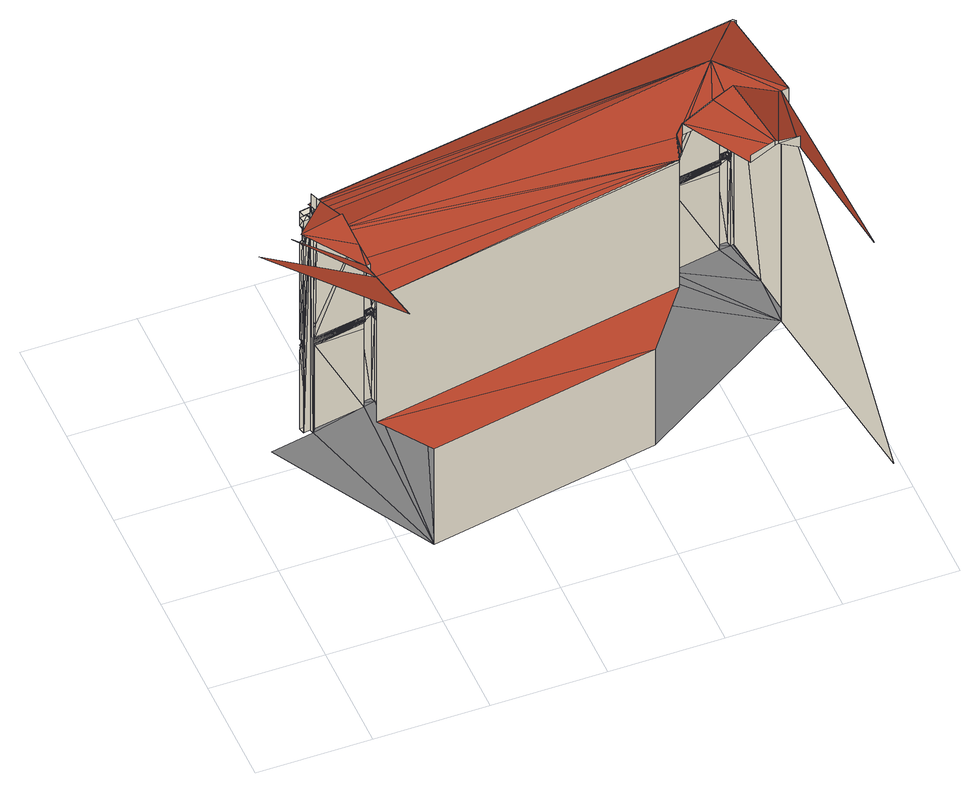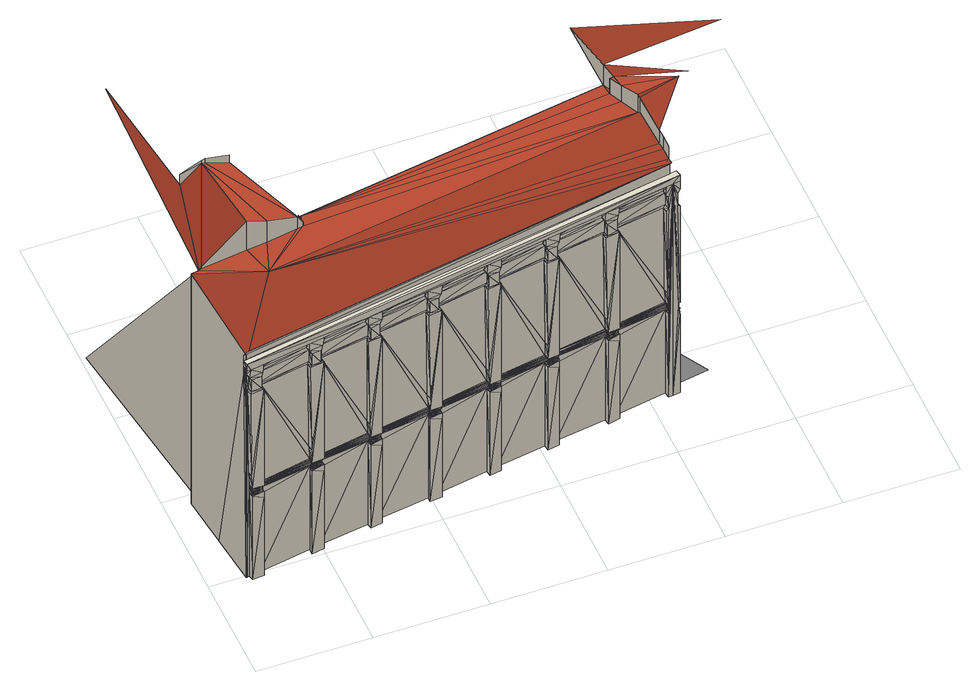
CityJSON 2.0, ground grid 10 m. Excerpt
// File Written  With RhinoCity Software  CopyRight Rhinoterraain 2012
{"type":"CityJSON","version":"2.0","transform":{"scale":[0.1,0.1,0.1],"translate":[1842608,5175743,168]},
"CityObjects":{
"building1":{"type":"Building","geometry":[{"type":"MultiSurface","lod":"2","boundaries":[[[0,1,2]],[[3,4,0]],[[5,3,6]],[[7,0,2]],[[8,5,6]],[[9,3,0,7]],[[10,5,8]],[[11,5,10]],[[9,7,12]],[[3,9,12,13]],[[6,3,13]],[[14,6,13,12]],[[15,16,17]],[[18,8,6,14]],[[19,10,8,18]],[[20,11,10,19]],[[21,22,23]],[[22,24,25]],[[23,22,26]],[[27,28,29]],[[30,21,23]],[[26,22,25]],[[28,31,29]],[[32,30,23]],[[25,24,33]],[[32,23,26]],[[29,31,34]],[[35,27,36]],[[34,31,37]],[[38,32,26]],[[38,26,25]],[[37,39,33]],[[31,39,37]],[[40,25,33]],[[41,42,43]],[[40,38,25]],[[39,44,33]],[[45,38,40]],[[44,40,33]],[[46,35,47]],[[28,46,47]],[[47,35,36]],[[42,48,43]],[[49,50,11,20]],[[48,36,43]],[[48,47,36]],[[51,41,52]],[[53,54,50,49]],[[55,24,56]],[[27,29,52]],[[33,24,52]],[[57,51,58]],[[29,34,52]],[[24,55,59]],[[34,37,52]],[[57,60,58]],[[36,27,52]],[[37,33,52]],[[55,45,59]],[[41,43,52]],[[42,57,58]],[[31,28,58]],[[45,40,59]],[[39,31,58]],[[43,36,52]],[[28,47,58]],[[44,39,58]],[[40,44,59]],[[48,42,58]],[[24,56,52]],[[58,51,52]],[[24,59,56]],[[47,48,58]],[[59,55,56]],[[59,44,58]],[[61,52,62]],[[63,62,64]],[[63,61,62]],[[63,15,61]],[[52,65,62]],[[63,56,15]],[[65,56,63]],[[52,56,65]],[[56,59,52]],[[59,58,52]],[[56,15,66]],[[59,56,66]],[[67,58,68]],[[59,58,69]],[[68,58,70]],[[71,67,72]],[[72,68,73]],[[67,71,74]],[[67,68,72]],[[70,58,75]],[[76,74,77]],[[76,67,74]],[[68,70,73]],[[78,76,77]],[[75,58,79]],[[73,70,80]],[[58,67,69]],[[69,59,66]],[[70,75,80]],[[78,77,81]],[[80,75,82]],[[79,58,83]],[[84,78,81]],[[75,79,82]],[[85,58,86]],[[67,76,69]],[[83,58,87]],[[84,81,88]],[[58,85,87]],[[76,78,69]],[[66,69,88]],[[82,79,89]],[[90,84,88]],[[78,84,69]],[[69,90,88]],[[79,83,89]],[[91,85,92]],[[69,84,90]],[[89,83,93]],[[85,86,92]],[[83,87,93]],[[86,58,94]],[[85,91,95]],[[58,96,94]],[[93,87,95]],[[92,86,97]],[[98,85,95]],[[87,85,98]],[[87,98,95]],[[86,94,97]],[[96,99,97]],[[94,96,97]],[[15,17,100]],[[66,15,100]],[[74,71,101]],[[77,74,101]],[[71,72,102]],[[81,77,103]],[[72,73,102]],[[88,81,103]],[[73,80,104]],[[66,88,100]],[[82,89,105]],[[80,82,104]],[[89,93,106]],[[95,91,106]],[[93,95,106]],[[97,99,107]],[[91,92,108]],[[99,96,109]],[[92,97,110]],[[58,60,111]],[[96,58,111]],[[100,88,112]],[[112,88,103]],[[105,89,106]],[[103,77,113]],[[82,105,104]],[[113,77,101]],[[99,109,114]],[[73,104,115]],[[101,71,116]],[[116,71,102]],[[73,115,102]],[[99,114,107]],[[106,91,108]],[[108,92,110]],[[97,107,110]],[[100,17,117]],[[109,96,111]],[[118,105,106]],[[119,100,112]],[[120,112,103]],[[114,109,107]],[[118,121,105]],[[119,122,100]],[[120,119,112]],[[109,123,107]],[[121,124,105]],[[125,120,103]],[[125,103,113]],[[105,124,104]],[[124,126,104]],[[127,125,113]],[[127,113,101]],[[104,126,115]],[[128,127,101]],[[115,129,102]],[[128,101,116]],[[126,129,115]],[[130,116,102]],[[107,123,110]],[[129,131,102]],[[130,128,116]],[[131,130,102]],[[118,106,132]],[[132,106,108]],[[123,133,110]],[[133,108,110]],[[133,132,108]],[[122,100,117]],[[128,130,134]],[[127,128,135]],[[130,131,134]],[[125,127,136]],[[120,125,137]],[[131,129,138]],[[129,126,138]],[[122,119,139]],[[119,120,140]],[[121,118,141]],[[126,124,142]],[[124,121,142]],[[118,132,143]],[[123,109,111]],[[132,133,144]],[[134,131,145]],[[128,134,146]],[[133,123,147]],[[145,131,138]],[[128,146,135]],[[127,135,136]],[[138,126,148]],[[125,136,137]],[[139,122,117]],[[148,126,142]],[[120,137,140]],[[139,119,140]],[[142,121,141]],[[141,118,149]],[[150,134,151]],[[151,145,152]],[[134,150,153]],[[143,132,144]],[[134,145,151]],[[118,143,154]],[[146,153,155]],[[145,138,152]],[[146,134,153]],[[149,118,154]],[[135,146,155]],[[152,138,156]],[[136,135,155]],[[138,148,156]],[[136,155,157]],[[156,148,158]],[[137,136,157]],[[148,142,158]],[[123,111,147]],[[144,133,147]],[[137,157,159]],[[117,139,159]],[[158,142,160]],[[140,137,159]],[[139,140,159]],[[142,141,160]],[[161,143,162]],[[160,141,163]],[[143,144,162]],[[141,149,163]],[[143,161,164]],[[163,149,164]],[[162,144,165]],[[154,143,164]],[[149,154,164]],[[144,147,165]],[[111,166,165]],[[147,111,165]],[[117,17,167]],[[153,150,168]],[[155,153,169]],[[150,151,170]],[[157,155,171]],[[151,152,170]],[[159,157,172]],[[152,156,173]],[[117,159,167]],[[158,160,174]],[[156,158,173]],[[160,163,175]],[[164,161,175]],[[163,164,175]],[[167,17,176]],[[165,166,177]],[[161,162,178]],[[166,111,179]],[[162,165,180]],[[167,159,181]],[[181,159,172]],[[174,160,175]],[[172,157,171]],[[158,174,182]],[[171,155,183]],[[158,182,173]],[[183,155,169]],[[169,153,168]],[[166,179,184]],[[152,173,185]],[[168,150,186]],[[186,150,170]],[[152,185,170]],[[166,184,177]],[[175,161,178]],[[178,162,180]],[[165,177,180]],[[187,188,189]],[[179,111,190]],[[191,174,175]],[[192,167,181]],[[193,181,172]],[[184,179,177]],[[191,194,174]],[[192,195,167]],[[193,192,181]],[[174,194,182]],[[193,172,171]],[[179,196,177]],[[193,171,183]],[[182,194,173]],[[194,197,173]],[[198,193,183]],[[198,183,169]],[[199,169,168]],[[173,197,185]],[[199,198,169]],[[200,168,186]],[[185,201,170]],[[197,201,185]],[[200,199,168]],[[202,186,170]],[[177,196,180]],[[202,200,186]],[[201,203,170]],[[203,202,170]],[[191,175,204]],[[204,175,178]],[[196,205,180]],[[205,178,180]],[[205,204,178]],[[195,167,176]],[[199,200,206]],[[200,202,207]],[[198,199,208]],[[202,203,207]],[[193,198,208]],[[203,201,209]],[[201,197,210]],[[195,192,211]],[[192,193,212]],[[194,191,213]],[[197,194,214]],[[191,204,215]],[[196,179,190]],[[204,205,216]],[[207,203,217]],[[200,207,206]],[[205,196,218]],[[217,203,209]],[[199,206,208]],[[209,201,210]],[[210,197,219]],[[193,208,220]],[[211,195,176]],[[219,197,214]],[[193,220,212]],[[214,194,221]],[[211,192,212]],[[221,194,213]],[[213,191,222]],[[223,207,224]],[[207,223,225]],[[224,217,226]],[[215,204,216]],[[207,217,224]],[[191,215,227]],[[206,225,228]],[[206,207,225]],[[217,209,226]],[[222,191,227]],[[208,206,228]],[[209,210,226]],[[226,210,229]],[[208,228,230]],[[210,219,229]],[[208,230,231]],[[229,219,232]],[[220,208,231]],[[219,214,232]],[[196,190,218]],[[216,205,218]],[[220,231,233]],[[232,214,234]],[[176,211,233]],[[234,221,235]],[[212,220,233]],[[214,221,234]],[[211,212,233]],[[221,213,235]],[[236,215,237]],[[235,213,238]],[[215,216,237]],[[213,222,238]],[[215,236,239]],[[238,222,239]],[[237,216,240]],[[227,215,239]],[[222,227,239]],[[216,218,240]],[[190,241,240]],[[218,190,240]],[[188,17,242,189]],[[12,7,243]],[[14,12,243]],[[18,14,243]],[[19,18,243]],[[176,17,242]],[[225,223,244]],[[228,225,244]],[[230,228,245]],[[223,224,246]],[[231,230,247]],[[224,226,246]],[[233,231,248]],[[226,229,249]],[[176,233,250]],[[234,235,251]],[[229,232,249]],[[232,234,252]],[[235,238,253]],[[239,236,253]],[[238,239,253]],[[240,241,254]],[[236,237,255]],[[241,190,256]],[[237,240,257]],[[250,233,258]],[[258,233,248]],[[251,235,253]],[[248,231,247]],[[234,251,252]],[[247,230,245]],[[232,252,249]],[[245,228,244]],[[241,256,259]],[[226,249,260]],[[244,223,261]],[[261,223,246]],[[226,260,246]],[[241,259,254]],[[253,236,255]],[[7,187,262,263]],[[255,237,257]],[[240,254,257]],[[256,190,264]],[[111,60,265]],[[190,111,266]],[[267,251,253]],[[268,250,258]],[[269,258,248]],[[259,256,254]],[[267,270,251]],[[268,271,250]],[[269,268,258]],[[269,248,247]],[[251,270,252]],[[256,272,254]],[[269,247,245]],[[252,270,249]],[[273,269,245]],[[270,274,249]],[[273,245,244]],[[249,274,260]],[[275,273,244]],[[275,244,261]],[[260,276,246]],[[274,276,260]],[[277,261,246]],[[254,272,257]],[[277,275,261]],[[276,278,246]],[[278,277,246]],[[267,253,279]],[[279,253,255]],[[272,280,257]],[[280,255,257]],[[280,279,255]],[[20,19,281]],[[275,277,282]],[[273,275,283]],[[277,278,282]],[[269,273,283]],[[271,250,284]],[[278,276,285]],[[276,274,285]],[[271,268,284]],[[268,269,286]],[[270,267,287]],[[274,270,288]],[[267,279,289]],[[49,20,281]],[[272,256,264]],[[279,280,290]],[[53,49,281]],[[291,53,281]],[[282,278,292]],[[275,282,293]],[[280,272,294]],[[292,278,285]],[[275,293,283]],[[285,274,295]],[[284,250,296]],[[269,283,297]],[[295,274,288]],[[269,297,286]],[[284,268,286]],[[288,270,287]],[[287,267,298]],[[299,282,300]],[[300,292,301]],[[282,299,302]],[[289,279,290]],[[282,292,300]],[[267,289,303]],[[293,302,304]],[[292,285,301]],[[293,282,302]],[[298,267,303]],[[283,293,304]],[[301,285,305]],[[285,295,305]],[[283,304,306]],[[305,295,307]],[[297,283,306]],[[295,288,307]],[[272,264,294]],[[290,280,294]],[[297,306,308]],[[296,284,308]],[[307,288,309]],[[286,297,308]],[[284,286,308]],[[288,287,309]],[[310,289,311]],[[309,287,312]],[[289,290,311]],[[287,298,312]],[[289,310,313]],[[312,298,313]],[[311,290,314]],[[250,176,242]],[[303,289,313]],[[298,303,313]],[[290,294,314]],[[264,315,314]],[[294,264,314]],[[187,189,262]],[[296,250,242]],[[264,190,266]],[[302,299,316]],[[304,302,316]],[[299,300,317]],[[306,304,318]],[[7,263,243]],[[300,301,317]],[[308,306,319]],[[301,305,320]],[[296,308,321]],[[307,309,322]],[[305,307,320]],[[309,312,323]],[[313,310,323]],[[312,313,323]],[[314,315,324]],[[310,311,325]],[[315,264,326]],[[311,314,327]],[[60,328,329]],[[328,65,329]],[[65,63,330]],[[321,296,242]],[[19,243,331]],[[321,308,332]],[[332,308,319]],[[322,309,323]],[[319,306,318]],[[307,322,333]],[[318,304,334]],[[307,333,320]],[[334,304,316]],[[315,326,335]],[[301,320,336]],[[316,299,337]],[[337,299,317]],[[301,336,317]],[[315,335,324]],[[323,310,325]],[[325,311,327]],[[314,324,327]],[[326,264,266]],[[338,321,242]],[[266,111,265]],[[339,322,323]],[[340,321,332]],[[341,332,319]],[[335,326,324]],[[339,342,322]],[[340,343,321]],[[341,340,332]],[[322,342,333]],[[341,319,318]],[[326,344,324]],[[342,345,333]],[[346,341,318]],[[333,345,320]],[[346,318,334]],[[345,347,320]],[[348,346,334]],[[348,334,316]],[[320,347,336]],[[349,348,316]],[[336,350,317]],[[349,316,337]],[[347,350,336]],[[351,337,317]],[[324,344,327]],[[351,349,337]],[[350,352,317]],[[352,351,317]],[[339,323,353]],[[353,323,325]],[[344,354,327]],[[354,325,327]],[[354,353,325]],[[343,321,338]],[[349,351,355]],[[348,349,356]],[[351,352,355]],[[346,348,356]],[[341,346,357]],[[352,350,358]],[[350,347,359]],[[343,340,360]],[[340,341,361]],[[342,339,362]],[[347,345,363]],[[345,342,364]],[[339,353,365]],[[344,326,266]],[[353,354,366]],[[355,352,367]],[[349,355,368]],[[354,344,369]],[[367,352,358]],[[349,368,356]],[[358,350,359]],[[359,347,370]],[[346,356,357]],[[360,343,338]],[[370,347,363]],[[341,357,361]],[[363,345,364]],[[360,340,361]],[[364,342,362]],[[362,339,371]],[[372,355,373]],[[373,367,374]],[[355,372,375]],[[365,353,366]],[[355,367,373]],[[339,365,376]],[[368,375,377]],[[367,358,374]],[[368,355,375]],[[371,339,376]],[[356,368,377]],[[358,359,374]],[[356,377,378]],[[374,359,379]],[[359,370,379]],[[379,370,380]],[[356,378,381]],[[357,356,381]],[[370,363,380]],[[344,266,369]],[[366,354,369]],[[357,381,382]],[[380,363,383]],[[338,360,382]],[[383,364,384]],[[361,357,382]],[[363,364,383]],[[360,361,382]],[[364,362,384]],[[385,365,386]],[[384,362,387]],[[365,366,386]],[[362,371,387]],[[365,385,388]],[[387,371,388]],[[386,366,389]],[[376,365,388]],[[371,376,388]],[[366,369,389]],[[266,390,389]],[[369,266,389]],[[19,331,281]],[[338,242,391]],[[375,372,392]],[[377,375,392]],[[378,377,393]],[[372,373,394]],[[381,378,395]],[[373,374,394]],[[382,381,395]],[[374,379,396]],[[338,382,391]],[[383,384,397]],[[379,380,398]],[[380,383,397]],[[384,387,399]],[[388,385,399]],[[387,388,399]],[[389,390,400]],[[385,386,401]],[[390,266,402]],[[386,389,403]],[[391,382,404]],[[404,382,395]],[[397,384,399]],[[395,378,393]],[[391,242,405]],[[380,397,398]],[[393,377,392]],[[379,398,396]],[[390,402,406]],[[374,396,407]],[[392,372,408]],[[408,372,394]],[[374,407,394]],[[390,406,400]],[[399,385,401]],[[401,386,403]],[[389,400,403]],[[243,263,409]],[[402,266,265]],[[265,60,329]],[[410,409,411]],[[243,409,331]],[[409,410,331]],[[412,397,399]],[[413,391,404]],[[414,404,395]],[[406,402,400]],[[412,415,397]],[[413,416,391]],[[414,413,404]],[[402,417,400]],[[397,415,398]],[[414,395,393]],[[418,414,393]],[[415,419,398]],[[398,419,396]],[[418,393,392]],[[410,411,420,331]],[[396,419,407]],[[421,418,392]],[[407,422,394]],[[421,392,408]],[[419,422,407]],[[423,408,394]],[[400,417,403]],[[422,424,394]],[[423,421,408]],[[424,423,394]],[[412,399,425]],[[425,399,401]],[[417,426,403]],[[426,401,403]],[[426,425,401]],[[420,411,427]],[[416,391,405]],[[421,423,428]],[[418,421,429]],[[423,424,428]],[[414,418,429]],[[424,422,430]],[[422,419,430]],[[416,413,431]],[[413,414,432]],[[415,412,433]],[[331,420,427,434]],[[419,415,435]],[[412,425,436]],[[417,402,265]],[[425,426,437]],[[428,424,438]],[[421,428,439]],[[426,417,440]],[[438,424,430]],[[421,439,429]],[[430,419,441]],[[414,429,442]],[[431,416,405]],[[441,419,435]],[[414,442,432]],[[431,413,432]],[[435,415,433]],[[291,281,443]],[[433,412,444]],[[445,428,446]],[[446,438,447]],[[428,445,448]],[[436,425,437]],[[428,438,446]],[[412,436,449]],[[439,448,450]],[[438,430,447]],[[439,428,448]],[[444,412,449]],[[429,439,450]],[[447,430,451]],[[430,441,451]],[[429,450,452]],[[451,441,453]],[[442,429,452]],[[441,435,453]],[[417,265,440]],[[437,426,440]],[[442,452,454]],[[453,435,455]],[[405,431,454]],[[455,435,456]],[[432,442,454]],[[431,432,454]],[[435,433,456]],[[457,436,458]],[[456,433,459]],[[436,437,458]],[[433,444,459]],[[436,457,460]],[[459,444,460]],[[458,437,461]],[[449,436,460]],[[444,449,460]],[[437,440,461]],[[265,462,461]],[[440,265,461]],[[434,427,463,464]],[[63,465,466]],[[427,467,468]],[[330,63,466]],[[329,65,330]],[[467,469,470,468]],[[448,445,471]],[[450,448,471]],[[445,446,472]],[[452,450,473]],[[446,447,474]],[[454,452,475]],[[447,451,476]],[[405,454,477]],[[455,456,478]],[[451,453,476]],[[453,455,479]],[[456,459,480]],[[460,457,480]],[[459,460,480]],[[463,427,468,481]],[[461,462,482]],[[457,458,483]],[[462,265,484]],[[458,461,485]],[[331,434,281]],[[405,242,486]],[[468,470,487,481]],[[488,454,475]],[[478,456,480]],[[454,488,477]],[[475,452,473]],[[489,463,481]],[[455,478,479]],[[473,450,490]],[[453,479,476]],[[490,450,471]],[[462,484,491]],[[447,476,492]],[[471,445,493]],[[493,445,472]],[[447,492,474]],[[446,474,472]],[[462,491,482]],[[434,464,281]],[[480,457,483]],[[483,458,485]],[[461,482,485]],[[464,463,489,494]],[[484,265,495]],[[481,487,496]],[[281,464,494]],[[488,497,477]],[[498,478,480]],[[499,488,475]],[[491,484,482]],[[498,500,478]],[[499,497,488]],[[497,501,477]],[[478,500,479]],[[499,475,473]],[[484,502,482]],[[503,499,473]],[[500,504,479]],[[503,473,490]],[[479,504,476]],[[505,503,490]],[[504,506,476]],[[505,490,471]],[[476,506,492]],[[507,505,471]],[[508,471,493]],[[492,509,474]],[[508,507,471]],[[506,509,492]],[[474,510,472]],[[511,493,472]],[[482,502,485]],[[511,508,493]],[[509,510,474]],[[510,511,472]],[[498,480,512]],[[512,480,483]],[[502,513,485]],[[513,483,485]],[[513,512,483]],[[514,481,496]],[[501,477,515]],[[507,508,516]],[[508,511,517]],[[505,507,518]],[[511,510,517]],[[503,505,518]],[[499,503,519]],[[510,509,520]],[[509,506,521]],[[497,499,522]],[[500,498,523]],[[501,497,524]],[[506,504,525]],[[504,500,526]],[[498,512,527]],[[502,484,495]],[[512,513,528]],[[517,510,529]],[[508,517,516]],[[513,502,530]],[[529,510,520]],[[507,516,518]],[[520,509,521]],[[521,506,531]],[[503,518,519]],[[524,501,515]],[[531,506,525]],[[499,519,522]],[[525,504,526]],[[524,497,522]],[[526,500,523]],[[523,498,532]],[[533,517,534]],[[517,533,535]],[[534,529,536]],[[527,512,528]],[[517,529,534]],[[498,527,537]],[[516,535,538]],[[516,517,535]],[[529,520,536]],[[532,498,537]],[[520,521,536]],[[518,516,538]],[[536,521,539]],[[518,538,540]],[[521,531,539]],[[518,540,541]],[[539,531,542]],[[519,518,541]],[[531,525,542]],[[502,495,530]],[[528,513,530]],[[519,541,543]],[[515,524,543]],[[542,526,544]],[[525,526,542]],[[522,519,543]],[[524,522,543]],[[526,523,544]],[[545,527,546]],[[544,523,547]],[[527,528,546]],[[523,532,547]],[[527,545,548]],[[477,405,486]],[[547,532,548]],[[546,528,549]],[[537,527,548]],[[532,537,548]],[[528,530,549]],[[495,550,549]],[[530,495,549]],[[489,481,551]],[[514,552,553]],[[481,514,553,551]],[[515,477,486]],[[494,489,551,554]],[[495,265,555]],[[281,494,554,553]],[[486,553,556]],[[535,533,557]],[[538,535,557]],[[540,538,558]],[[533,534,559]],[[541,540,560]],[[534,536,559]],[[543,541,560]],[[536,539,561]],[[515,543,562]],[[542,544,563]],[[539,542,561]],[[544,547,564]],[[548,545,564]],[[547,548,564]],[[549,550,565]],[[545,546,566]],[[550,495,567]],[[546,549,568]],[[281,553,569]],[[555,265,329]],[[554,551,553]],[[515,486,570]],[[562,543,571]],[[571,543,560]],[[563,544,564]],[[560,540,558]],[[542,563,561]],[[558,538,557]],[[550,567,572]],[[536,561,573]],[[557,533,574]],[[574,533,559]],[[536,573,559]],[[550,572,565]],[[564,545,566]],[[566,546,568]],[[549,565,568]],[[562,515,570]],[[553,486,575,569]],[[567,495,555]],[[570,486,575]],[[443,281,569,576]],[[577,563,564]],[[578,562,571]],[[579,571,560]],[[572,567,565]],[[577,580,563]],[[578,581,562]],[[579,578,571]],[[567,582,565]],[[583,579,560]],[[580,584,563]],[[583,560,558]],[[563,584,561]],[[585,583,558]],[[584,586,561]],[[585,558,557]],[[561,586,573]],[[587,585,557]],[[587,557,574]],[[573,588,559]],[[586,588,573]],[[589,574,559]],[[565,582,568]],[[570,576,569,575]],[[589,587,574]],[[588,590,559]],[[590,589,559]],[[577,564,591]],[[591,564,566]],[[582,592,568]],[[592,566,568]],[[592,591,566]],[[593,562,570]],[[581,562,593]],[[587,589,594]],[[585,587,595]],[[589,590,594]],[[583,585,596]],[[579,583,597]],[[590,588,598]],[[588,586,598]],[[581,578,599]],[[578,579,600]],[[580,577,601]],[[586,584,602]],[[584,580,602]],[[577,591,603]],[[582,567,555]],[[591,592,604]],[[594,590,605]],[[587,594,606]],[[592,582,607]],[[605,590,598]],[[587,606,595]],[[585,595,596]],[[608,593,570]],[[598,586,609]],[[583,596,597]],[[599,581,593]],[[609,586,602]],[[579,597,600]],[[599,578,600]],[[602,580,601]],[[610,608,570]],[[601,577,611]],[[612,594,613]],[[613,605,614]],[[594,612,615]],[[610,576,570]],[[603,591,604]],[[594,605,613]],[[577,603,616]],[[606,615,617]],[[606,594,615]],[[605,598,614]],[[611,577,616]],[[595,606,617]],[[614,598,618]],[[612,613,619]],[[615,612,619]],[[613,614,619]],[[617,615,619]],[[598,609,618]],[[596,595,617]],[[614,618,619]],[[618,609,619]],[[596,617,620]],[[620,617,619]],[[597,596,620]],[[609,602,619]],[[582,555,607]],[[604,592,607]],[[621,620,619]],[[597,620,621]],[[593,599,621]],[[619,602,622]],[[600,597,621]],[[599,600,621]],[[602,601,622]],[[621,619,623]],[[619,622,623]],[[624,603,625]],[[622,601,623]],[[603,604,625]],[[601,611,623]],[[603,624,626]],[[623,611,626]],[[624,625,627]],[[625,604,627]],[[593,621,610]],[[616,603,626]],[[611,616,626]],[[604,607,627]],[[555,628,627]],[[621,623,629]],[[610,608,576]],[[607,555,627]],[[626,624,629]],[[623,626,629]],[[624,627,629]],[[610,621,629]],[[627,628,629]],[[628,555,630]],[[628,630,629]],[[630,555,329]],[[629,630,330]],[[630,329,330]]],"semantics":{"surfaces":[{"type":"RoofSurface"},{"type":"WallSurface"},{"type":"GroundSurface"}],"values":[0,0,0,1,0,1,0,0,0,1,0,1,2,1,1,1,1,1,1,1,1,1,1,1,1,1,1,1,1,1,1,1,1,1,1,1,1,1,1,1,1,1,1,1,1,1,1,1,2,1,1,1,1,1,1,1,1,1,1,1,1,1,1,1,1,1,1,1,1,1,1,1,1,2,1,1,1,1,1,1,1,1,1,1,1,2,2,1,1,1,1,1,1,1,1,1,1,1,1,1,1,1,2,1,1,1,1,1,1,1,1,1,1,1,1,1,1,1,1,1,1,1,1,1,1,1,1,1,1,1,1,1,1,1,1,1,1,2,2,1,1,1,1,1,1,1,1,1,1,1,1,1,1,1,1,1,1,1,1,1,1,1,1,1,1,1,1,1,1,1,1,1,1,2,1,1,1,1,1,1,1,1,1,1,1,1,1,1,1,1,1,1,1,1,1,1,1,1,1,1,1,1,1,1,1,2,1,1,1,1,1,1,1,1,1,1,1,1,1,1,1,1,1,1,1,1,1,1,1,2,1,1,1,1,1,1,1,1,1,1,1,1,1,1,1,1,1,1,1,1,1,1,1,1,1,1,1,1,1,1,1,1,1,1,1,1,1,1,1,1,1,1,1,2,1,1,1,1,1,1,1,1,1,1,1,1,1,2,1,1,1,1,1,1,1,1,1,1,1,1,1,1,1,1,1,1,1,1,1,1,0,1,1,1,1,1,1,1,1,1,1,1,1,1,1,1,1,1,1,1,1,1,1,1,1,1,1,1,1,1,1,1,1,1,2,1,1,1,1,1,1,1,1,1,1,1,1,1,1,1,1,1,1,1,1,1,1,2,1,1,1,1,1,1,1,1,1,1,1,1,1,1,1,1,1,1,1,1,1,1,1,1,1,1,1,1,1,1,1,1,1,1,1,1,1,1,1,1,1,1,1,1,1,1,1,1,0,0,0,0,2,1,1,1,1,1,1,1,1,1,1,1,1,1,1,1,1,1,1,1,1,1,1,1,1,1,1,1,1,1,1,1,1,1,1,1,1,1,1,1,1,1,1,1,1,1,1,1,1,1,1,1,1,1,1,1,1,1,1,1,1,1,1,1,1,1,1,1,1,1,1,0,1,1,1,1,2,1,1,1,1,1,1,1,0,1,1,0,0,1,1,1,1,1,1,2,1,1,1,1,1,1,1,1,1,1,1,1,1,1,1,1,1,1,1,1,1,1,1,1,1,1,1,1,1,1,1,1,1,1,1,1,1,1,2,1,1,1,1,1,0,2,1,1,1,1,1,1,1,1,1,1,1,1,1,1,1,1,1,1,1,1,1,1,2,0,1,1,1,1,1,1,1,1,1,1,1,1,1,1,1,1,1,1,2,1,1,1,1,1,1,1,1,1,1,1,1,1,1,1,1,1,1,1,1,1,1,1,1,1,1,1,1,1,1,1,1,1,2,1,1,1,1,1,1,1,1,1,1,1,1,1,1,1,1,1,1,1,1,1,1,1,2,1,1,1,1,1,1,1,1,1,1,1,1,1,1,1,1,1,1,1,1,1,1,1,1,1,1,1,1,1,1,1,1,1,1,1,1,1,1,1,1,1,1,1,1,1,1,1,0,2,1,1,1,1,1,1,1,1,1,1,1,1,1,1,1,1,1,1,1,1,1,1,1,2,1,1,1,1,1,1,1,1,1,1,1,1,1,1,1,1,0,0,1,1,1,1,1,1,1,1,1,1,1,1,1,1,1,1,1,1,1,1,1,1,1,1,1,1,1,1,1,1,0,2,1,1,1,1,1,1,1,1,1,1,1,1,1,1,1,1,1,1,1,1,1,2,1,1,1,1,0,1,1,1,1,1,1,1,1,1,1,1,1,1,1,1,1,1,1,1,1,1,1,1,1,1,1,1,1,1,1,1,1,1,1,1,1,1,1,1,1,1,0,1,1,1,1,1,1,1,1,1,1,1,1,1,1,1,1,1,0,1,1,1,1,0,2,1,1,1,1,1,0,1,1,1,1,1,1,1,1,1,1,1,0,1,1,1,1,1,1,0,1,1,1,1,1,1,1,1,1,1,1,1,1,1,1,1,1,1,1,1,1,1,1,1,1,1,1,1,1,1,1,1,1,1,1,2,1,1,1,1,1,1,1,1,1,1,1,1,1,1,1,1,1,1,1,1,1,1,1,1,2,1,1,1,1,1,1,1,1,1,1,1,1,1,1,1,1,1,1,1,1,1,1,1,1,1,1,1,1,1,1,1,1,1,1,1,1,1,1,1,2,1,1,1,1,1,1,1,0,0,0,2,1,1,0,1,1,1,1,1,1,1,1,1,1,1,1,1,1,1,1,1,1,1,0,1,1,2,1,1,1,1,1,1,1,1,1,1,1,1,1,1,1,2,1,1,2,0,1,1,1,1,1,1,1,1,1,1,1,1,1,1,1,1,1,1,1,1,1,1,1,1,1,1,1,1,1,1,1,2,2,1,1,1,1,1,1,1,1,1,1,1,1,1,1,1,1,1,1,1,1,1,2,1,1,2,1,1,1,1,2,1,1,1,1,1,1,1,1,1,1,1,1,1,1,1,1,1,1,1,1,1,1,1,1,1,1,1,1,1,1,1,1,1,1,1,1,1,1,1,1,1,1,1,1,1,1,1,1,1,1,1,1,1,1,1,1,1,1,1,1,1,1,1]}}]}
},
"vertices":[
[94,126,278],[3,148,315],[103,79,278],[91,141,278],[41,174,296],[50,176,296],[92,159,285],[94,126,255],[88,184,297],[91,141,260],[87,186,295],[82,215,284],[95,142,261],[95,142,278],[92,159,267],[82,231,7],[44,224,7],[125,81,7],[88,184,277],[87,186,279],[82,215,269],[75,234,102],[75,234,95],[75,234,103],[75,234,7],[76,234,105],[76,234,104],[75,234,109],[74,239,109],[75,234,108],[74,239,102],[75,239,108],[75,239,103],[76,234,106],[76,234,108],[75,234,218],[77,234,220],[76,234,107],[75,239,104],[75,239,107],[75,239,105],[75,234,237],[74,239,237],[77,234,233],[75,239,106],[74,239,95],[74,239,218],[76,239,220],[76,239,233],[81,221,268],[81,221,282],[75,234,246],[81,235,246],[80,230,265],[80,230,279],[74,239,7],[81,235,7],[74,239,246],[80,240,246],[80,240,7],[74,239,253],[82,231,246],[82,231,253],[81,235,264],[82,231,265],[81,235,253],[85,235,7],[83,240,105],[83,240,106],[84,240,7],[83,240,107],[84,235,105],[84,235,106],[84,235,107],[84,235,104],[83,240,108],[83,240,104],[84,235,103],[83,240,103],[84,240,109],[84,235,108],[85,235,102],[85,235,109],[84,240,110],[84,240,102],[84,240,220],[84,240,233],[85,240,124],[85,235,101],[85,235,110],[84,240,101],[85,235,220],[85,235,233],[86,235,124],[87,241,237],[87,236,218],[86,241,246],[87,236,237],[86,241,218],[87,236,246],[130,243,7],[131,243,104],[131,243,106],[130,243,102],[131,243,108],[130,243,109],[130,243,218],[130,243,237],[132,243,220],[129,248,246],[132,243,233],[141,250,246],[130,243,95],[131,243,103],[130,243,246],[131,243,107],[131,243,105],[140,245,7],[129,248,218],[129,248,95],[129,248,102],[129,248,109],[129,248,7],[130,248,237],[130,248,109],[130,248,102],[130,248,108],[130,248,103],[130,248,104],[130,248,107],[130,248,105],[130,248,106],[131,248,220],[131,248,233],[138,249,105],[138,250,103],[139,250,103],[139,250,102],[138,250,107],[139,250,7],[139,250,101],[139,250,110],[139,250,109],[140,250,220],[140,250,233],[138,249,106],[138,250,104],[142,250,237],[139,250,108],[140,250,124],[139,245,105],[139,245,106],[139,245,107],[139,245,104],[141,250,218],[139,245,103],[139,245,108],[140,245,102],[140,245,109],[140,245,101],[140,245,110],[141,245,220],[141,245,233],[141,245,124],[142,245,218],[143,245,237],[142,245,246],[184,252,7],[185,253,104],[185,252,104],[186,253,106],[185,252,102],[184,252,102],[185,252,108],[184,252,109],[184,252,218],[195,254,7],[185,252,237],[187,253,220],[183,257,246],[187,253,233],[184,252,95],[185,252,109],[185,252,103],[184,252,246],[185,253,107],[186,253,105],[94,126,115],[125,81,115],[328,118,115],[196,259,246],[184,257,218],[184,257,95],[184,257,102],[184,257,109],[184,257,7],[184,257,237],[184,257,108],[184,257,103],[184,257,104],[185,257,104],[185,257,107],[185,257,105],[185,257,106],[186,258,220],[186,258,233],[192,259,104],[192,259,105],[193,259,103],[192,259,107],[193,259,107],[194,259,7],[194,259,101],[194,259,110],[193,259,109],[194,259,220],[194,259,233],[192,259,106],[196,259,237],[193,259,108],[193,259,102],[194,259,109],[194,259,124],[193,254,105],[193,254,106],[193,254,104],[193,254,107],[195,259,218],[193,254,103],[194,254,108],[194,254,103],[194,254,102],[194,254,109],[195,254,101],[195,254,109],[195,254,110],[195,254,220],[195,254,233],[195,254,124],[196,254,218],[197,254,237],[196,254,246],[328,118,7],[371,175,259],[239,262,104],[239,262,103],[239,262,106],[238,262,102],[238,261,102],[239,262,108],[238,261,7],[238,261,109],[238,262,109],[238,261,218],[238,262,237],[240,262,220],[237,266,246],[240,262,233],[238,261,95],[238,261,246],[239,262,107],[239,262,105],[371,175,115],[371,175,256],[249,268,246],[358,287,246],[304,278,246],[237,266,218],[237,266,95],[237,266,102],[237,266,109],[237,266,7],[237,266,237],[238,267,103],[238,267,108],[238,267,104],[238,267,107],[238,267,105],[238,267,106],[239,267,220],[239,267,233],[426,245,284],[246,268,105],[246,268,103],[247,268,7],[246,268,107],[247,268,101],[247,268,110],[247,268,109],[248,268,220],[248,268,233],[79,234,264],[246,268,106],[246,268,104],[250,269,237],[246,268,108],[248,263,7],[247,268,102],[248,268,124],[247,263,105],[247,263,106],[247,263,107],[247,263,104],[249,268,218],[247,263,103],[247,263,108],[248,263,102],[248,263,109],[248,263,101],[248,263,110],[248,263,220],[248,263,233],[249,263,124],[250,263,218],[251,264,237],[250,264,246],[293,271,104],[293,271,106],[293,271,102],[292,271,102],[293,271,108],[292,271,7],[292,271,109],[292,271,218],[293,271,237],[294,271,220],[291,276,246],[294,271,233],[75,234,253],[469,306,253],[470,301,253],[376,192,266],[292,271,95],[293,271,109],[293,271,103],[292,271,246],[293,271,107],[293,271,105],[302,273,7],[291,276,218],[291,276,95],[291,276,102],[291,276,109],[291,276,7],[292,276,237],[292,276,109],[292,276,102],[292,276,108],[292,276,103],[292,276,104],[292,276,107],[293,276,105],[293,276,106],[294,276,220],[294,276,233],[300,277,105],[301,277,103],[301,277,102],[300,277,107],[301,277,107],[302,277,7],[302,277,101],[302,277,110],[301,277,109],[302,277,109],[302,277,220],[302,277,233],[300,277,106],[300,277,104],[304,278,237],[301,277,108],[302,278,124],[301,272,105],[301,272,106],[301,272,107],[301,272,104],[303,278,218],[301,272,103],[302,272,103],[302,272,108],[302,272,109],[302,272,102],[302,273,101],[302,273,109],[302,273,110],[303,273,220],[303,273,233],[303,273,124],[304,273,218],[305,273,237],[304,273,246],[347,280,7],[348,280,104],[347,280,103],[348,280,106],[347,280,102],[348,280,108],[347,280,109],[347,280,108],[347,280,218],[347,280,237],[349,280,220],[346,285,246],[349,280,233],[347,280,95],[357,282,7],[346,280,246],[348,280,107],[348,280,105],[372,176,259],[375,179,260],[375,179,265],[346,285,218],[346,285,95],[346,285,102],[346,285,109],[346,285,7],[346,285,237],[347,285,103],[347,285,108],[376,192,270],[347,285,104],[347,285,107],[347,285,105],[347,285,106],[348,285,220],[348,285,233],[381,193,279],[355,286,105],[355,287,103],[355,287,107],[356,287,7],[356,287,101],[356,287,110],[381,193,266],[356,287,109],[356,287,220],[356,287,233],[355,286,106],[355,287,104],[358,287,237],[355,287,108],[356,287,102],[465,300,261],[357,287,124],[355,282,105],[355,282,106],[356,282,107],[356,282,104],[358,287,218],[356,282,103],[356,282,108],[356,282,102],[356,282,109],[357,282,101],[357,282,109],[357,282,110],[357,282,220],[357,282,233],[358,282,124],[358,282,218],[359,282,237],[359,282,246],[409,198,290],[409,198,266],[467,301,261],[470,301,259],[412,125,288],[433,127,297],[412,125,296],[433,127,302],[401,289,104],[402,289,106],[401,289,102],[401,289,106],[400,289,102],[401,289,108],[400,289,7],[400,289,109],[401,289,109],[400,289,218],[436,127,298],[401,289,237],[403,290,220],[399,294,246],[403,290,233],[471,208,7],[436,127,301],[400,289,95],[427,200,298],[401,289,103],[400,289,246],[401,289,107],[401,289,105],[427,200,266],[412,296,246],[456,130,296],[399,294,95],[399,294,218],[399,294,102],[399,294,109],[399,294,7],[400,294,237],[400,294,102],[400,294,109],[400,294,103],[400,294,108],[400,294,104],[401,294,104],[401,294,107],[401,294,106],[401,294,105],[402,295,220],[402,295,233],[456,130,284],[410,291,7],[408,296,104],[408,296,105],[409,296,103],[409,296,102],[408,296,107],[409,296,107],[410,296,101],[410,296,110],[410,296,7],[409,296,109],[410,296,109],[410,296,220],[410,296,233],[408,296,106],[412,296,237],[409,296,108],[410,296,124],[409,291,105],[409,291,106],[409,291,104],[409,291,107],[411,296,218],[409,291,103],[410,291,108],[410,291,103],[410,291,102],[410,291,109],[410,291,101],[410,291,110],[411,291,220],[411,291,233],[411,291,124],[412,291,218],[413,291,237],[412,291,246],[468,207,269],[471,10,284],[471,208,267],[468,207,267],[466,306,246],[495,29,7],[456,299,104],[456,299,103],[456,299,106],[455,299,102],[456,299,108],[455,299,7],[455,299,109],[455,299,218],[455,299,237],[457,299,220],[454,303,246],[457,299,233],[478,209,267],[473,255,7],[455,299,95],[455,299,246],[456,299,107],[456,299,105],[478,209,7],[468,301,259],[454,304,218],[454,304,95],[454,304,102],[454,304,109],[454,304,7],[455,304,237],[455,304,102],[455,304,109],[455,304,103],[455,304,108],[455,304,104],[455,304,107],[455,304,105],[455,304,106],[456,304,220],[456,304,233],[465,300,7],[463,305,105],[463,305,103],[464,305,103],[464,305,102],[463,305,107],[464,305,7],[464,305,101],[464,305,110],[464,305,109],[465,305,220],[465,305,233],[463,305,106],[463,305,104],[467,306,237],[467,301,7],[464,305,108],[468,301,7],[465,305,124],[464,300,105],[464,300,106],[464,300,107],[464,300,104],[466,306,218],[464,300,103],[464,300,108],[465,300,109],[465,300,102],[465,300,101],[465,300,110],[466,300,124],[466,300,220],[466,300,233],[467,301,218],[468,301,237],[467,301,246],[470,301,246],[469,306,246]
]}
